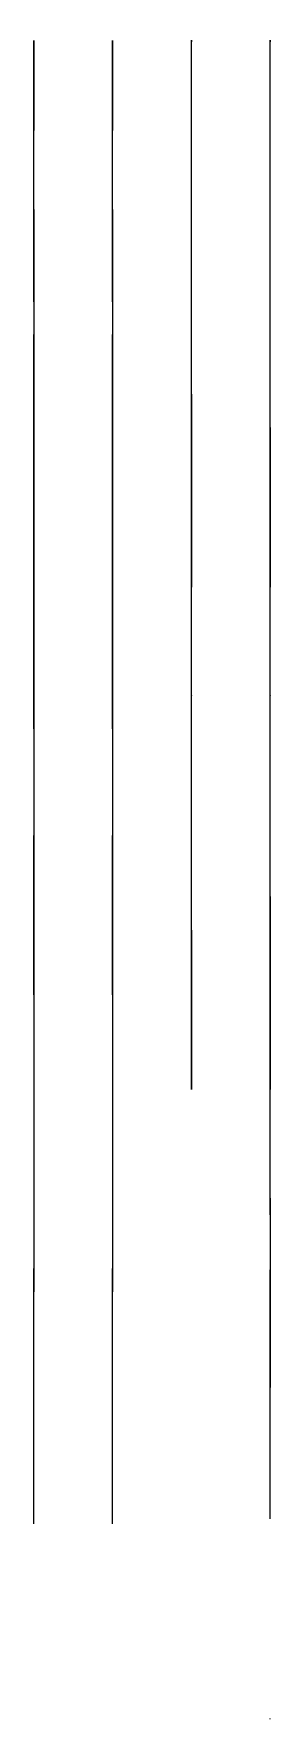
# Model space of a CAD drawing. Header units: millimetres. Extents: x 429 to 443, y 224 to 325.
import ezdxf

# ---------------------------------------------------------------- set-up
doc = ezdxf.new("R2010")
doc.units = ezdxf.units.MM

msp = doc.modelspace()

# ---------------------------------------------------------------- linework, layer by layer
at = {"extrusion": (-1, 1.28308e-26, 6.12323e-17)}
for p, q in [((429.19, 324.15, 19.96), (429.19, 318.87, 19.89)), ((433.89, 324.15, 19.96), (433.89, 318.87, 19.89)), ((438.59, 318.91, 19.83), (438.59, 324.17, 19.83)), ((443.29, 318.91, 19.83), (443.29, 324.17, 19.83)), ((429.19, 314.17, 24.86), (429.19, 318.87, 24.89)), ((429.19, 318.87, 24.89), (429.19, 318.87, 19.89)), ((433.89, 314.17, 24.86), (433.89, 318.87, 24.89)), ((433.89, 318.87, 24.89), (433.89, 318.87, 19.89)), ((438.59, 314.21, 24.86), (438.59, 318.91, 24.83)), ((438.59, 318.91, 24.83), (438.59, 318.91, 19.83)), ((443.29, 314.21, 24.86), (443.29, 318.91, 24.83)), ((443.29, 318.91, 24.83), (443.29, 318.91, 19.83)), ((429.19, 314.17, 19.86), (429.19, 314.17, 24.86)), ((429.19, 314.17, 19.86), (429.19, 306.74, 14.86)), ((433.89, 314.17, 19.86), (433.89, 314.17, 24.86)), ((433.89, 314.17, 19.86), (433.89, 306.74, 14.86)), ((438.59, 314.17, 19.86), (438.59, 314.21, 24.86)), ((438.59, 306.67, 14.81), (438.59, 314.17, 19.86)), ((443.29, 314.17, 19.86), (443.29, 314.21, 24.86)), ((443.29, 306.67, 14.81), (443.29, 314.17, 19.86)), ((429.19, 308.67, 29.86), (429.19, 310.97, 29.86)), ((429.19, 310.97, 29.86), (429.19, 310.97, 34.86)), ((433.89, 308.67, 29.86), (433.89, 310.97, 29.86)), ((433.89, 310.97, 29.86), (433.89, 310.97, 34.86)), ((438.59, 308.67, 29.86), (438.59, 310.97, 29.86)), ((438.59, 310.97, 29.86), (438.59, 310.97, 34.86)), ((443.29, 308.67, 29.86), (443.29, 310.97, 29.86)), ((443.29, 310.97, 29.86), (443.29, 310.97, 34.86)), ((429.19, 308.67, 29.86), (429.19, 308.67, 34.86)), ((429.19, 308.67, 34.86), (429.19, 306.67, 34.86)), ((433.89, 308.67, 29.86), (433.89, 308.67, 34.86)), ((433.89, 308.67, 34.86), (433.89, 306.67, 34.86)), ((438.59, 308.67, 29.86), (438.59, 308.67, 34.86)), ((438.59, 299.17, 34.86), (438.59, 308.67, 34.86)), ((443.29, 308.67, 29.86), (443.29, 308.67, 34.86)), ((443.29, 299.17, 34.86), (443.29, 308.67, 34.86)), ((429.19, 306.74, 14.86), (429.19, 299.24, 14.82)), ((429.19, 306.67, 27.36), (429.19, 306.67, 34.86)), ((433.89, 306.74, 14.86), (433.89, 299.24, 14.82)), ((433.89, 306.67, 27.36), (433.89, 306.67, 34.86)), ((438.59, 299.17, 14.84), (438.59, 306.67, 14.81)), ((443.29, 299.17, 14.84), (443.29, 306.67, 14.81)), ((429.19, 299.24, 14.81), (429.19, 299.24, 19.81)), ((429.19, 299.24, 14.82), (429.19, 299.17, 19.86)), ((429.19, 287.54, 34.81), (429.19, 299.22, 34.82)), ((429.19, 299.18, 14.82), (429.19, 291.68, 14.85)), ((433.89, 299.24, 14.81), (433.89, 299.24, 19.81)), ((433.89, 299.24, 14.82), (433.89, 299.17, 19.86)), ((433.89, 287.54, 34.81), (433.89, 299.22, 34.82)), ((433.89, 299.18, 14.82), (433.89, 291.68, 14.85)), ((438.59, 291.72, 14.82), (438.59, 299.22, 14.81)), ((438.59, 299.22, 14.81), (438.59, 299.22, 19.82)), ((438.59, 299.17, 14.83), (438.59, 299.17, 19.83)), ((443.29, 291.72, 14.82), (443.29, 299.22, 14.81)), ((443.29, 299.22, 14.81), (443.29, 299.22, 19.81)), ((443.29, 299.19, 19.86), (443.29, 299.21, 14.86)), ((429.19, 291.68, 14.85), (429.19, 286.57, 19.82)), ((433.89, 291.68, 14.85), (433.89, 286.57, 19.82)), ((438.59, 291.72, 27.32), (438.59, 291.72, 34.82)), ((438.59, 286.56, 19.81), (438.59, 291.72, 14.82)), ((438.59, 287.5, 34.82), (438.59, 291.72, 34.82)), ((443.29, 291.72, 27.32), (443.29, 291.72, 34.82)), ((443.29, 286.56, 19.81), (443.29, 291.72, 14.82)), ((443.29, 287.49, 34.82), (443.29, 291.72, 34.82)), ((429.19, 285.24, 29.82), (429.19, 287.54, 29.81)), ((429.19, 287.54, 29.81), (429.19, 287.54, 34.81)), ((433.89, 285.24, 29.82), (433.89, 287.54, 29.81)), ((433.89, 287.54, 29.81), (433.89, 287.54, 34.81)), ((438.59, 285.2, 29.82), (438.59, 287.5, 29.82)), ((438.59, 287.5, 29.82), (438.59, 287.5, 34.82)), ((443.29, 285.2, 29.82), (443.29, 287.5, 29.82)), ((443.29, 287.5, 29.82), (443.29, 287.49, 34.82)), ((429.19, 286.57, 19.82), (429.19, 286.56, 24.83)), ((429.19, 286.56, 24.83), (429.19, 281.87, 24.81)), ((433.89, 286.57, 19.82), (433.89, 286.56, 24.83)), ((433.89, 286.56, 24.83), (433.89, 281.87, 24.81)), ((438.59, 286.56, 24.81), (438.59, 286.56, 19.81)), ((438.59, 281.88, 24.83), (438.59, 286.56, 24.81)), ((443.29, 286.56, 24.81), (443.29, 286.56, 19.81)), ((443.29, 281.88, 24.83), (443.29, 286.56, 24.81)), ((429.19, 285.22, 34.82), (429.19, 285.24, 29.82)), ((429.19, 283.22, 34.82), (429.19, 285.22, 34.82)), ((433.89, 285.22, 34.82), (433.89, 285.24, 29.82)), ((433.89, 283.22, 34.82), (433.89, 285.22, 34.82)), ((438.59, 269.22, 34.82), (438.59, 285.22, 34.82)), ((438.59, 285.22, 34.82), (438.59, 285.2, 29.82)), ((443.29, 269.22, 34.82), (443.29, 285.22, 34.82)), ((443.29, 285.22, 34.82), (443.29, 285.2, 29.82)), ((429.19, 283.22, 34.82), (429.19, 274.52, 22.02)), ((433.89, 283.22, 34.82), (433.89, 274.52, 22.02)), ((429.19, 281.87, 24.81), (429.19, 281.87, 19.81)), ((429.19, 281.87, 19.81), (429.19, 276.72, 14.82)), ((433.89, 281.87, 24.81), (433.89, 281.87, 19.81)), ((433.89, 281.87, 19.81), (433.89, 276.72, 14.82)), ((438.59, 281.86, 19.82), (438.59, 281.88, 24.83)), ((438.59, 276.76, 14.85), (438.59, 281.86, 19.82)), ((443.29, 281.86, 19.82), (443.29, 281.88, 24.83)), ((443.29, 276.76, 14.85), (443.29, 281.86, 19.82)), ((429.19, 276.72, 14.82), (429.19, 269.22, 14.81)), ((433.89, 276.72, 14.82), (433.89, 269.22, 14.81)), ((438.59, 269.26, 14.82), (438.59, 276.76, 14.85)), ((443.29, 269.26, 14.82), (443.29, 276.76, 14.85)), ((429.19, 269.37, 19.82), (429.19, 269.41, 14.82)), ((429.19, 269.41, 14.82), (429.19, 261.91, 14.87)), ((429.19, 269.26, 34.82), (429.19, 253.37, 34.82)), ((433.89, 269.37, 19.82), (433.89, 269.41, 14.82)), ((433.89, 269.41, 14.82), (433.89, 261.91, 14.87)), ((433.89, 269.26, 34.82), (433.89, 253.37, 34.82)), ((438.59, 269.22, 19.82), (438.59, 269.22, 14.82)), ((443.29, 269.26, 19.82), (443.29, 269.26, 14.82)), ((443.29, 261.76, 14.82), (443.29, 269.26, 14.82)), ((429.19, 269.2, 19.82), (429.19, 269.18, 14.82)), ((433.89, 269.2, 19.82), (433.89, 269.18, 14.82)), ((443.29, 269.2, 14.81), (443.29, 269.2, 19.81)), ((443.29, 255.26, 34.82), (443.29, 263.96, 22.02)), ((429.19, 261.91, 14.87), (429.19, 254.37, 19.82)), ((433.89, 261.91, 14.87), (433.89, 254.37, 19.82)), ((443.29, 254.26, 19.82), (443.29, 261.76, 14.82)), ((443.29, 255.26, 34.82), (443.29, 253.26, 34.82)), ((429.19, 254.37, 19.82), (429.19, 254.37, 24.82)), ((429.19, 254.37, 24.82), (429.19, 249.67, 24.82)), ((433.89, 254.37, 19.82), (433.89, 254.37, 24.82)), ((433.89, 254.37, 24.82), (433.89, 249.67, 24.82)), ((443.29, 254.26, 19.82), (443.29, 254.22, 24.82)), ((443.29, 254.22, 24.82), (443.29, 249.52, 24.81)), ((429.19, 253.37, 29.82), (429.19, 253.37, 34.82)), ((429.19, 253.37, 29.82), (429.19, 251.07, 29.82)), ((433.89, 253.37, 29.82), (433.89, 253.37, 34.82)), ((433.89, 253.37, 29.82), (433.89, 251.07, 29.82)), ((443.29, 253.26, 34.82), (443.29, 253.27, 29.82)), ((443.29, 253.27, 29.82), (443.29, 250.97, 29.82)), ((429.19, 251.07, 29.82), (429.19, 251.07, 34.82)), ((429.19, 235.85, 34.82), (429.19, 251.07, 34.82)), ((433.89, 251.07, 29.82), (433.89, 251.07, 34.82)), ((433.89, 235.85, 34.82), (433.89, 251.07, 34.82)), ((443.29, 250.97, 29.82), (443.29, 250.98, 34.82)), ((443.29, 236.15, 34.82), (443.29, 250.98, 34.82)), ((429.19, 249.67, 24.82), (429.19, 249.67, 19.82)), ((433.89, 249.67, 24.82), (433.89, 249.67, 19.82)), ((443.29, 249.52, 24.81), (443.29, 249.52, 19.82)), ((429.19, 239.41, 24.82), (429.19, 244.11, 24.81)), ((429.19, 244.11, 24.81), (429.19, 244.11, 19.82)), ((433.89, 239.41, 24.82), (433.89, 244.11, 24.81)), ((433.89, 244.11, 24.81), (433.89, 244.11, 19.82)), ((443.29, 239.26, 24.82), (443.29, 243.96, 24.82)), ((443.29, 243.96, 24.82), (443.29, 243.96, 19.82)), ((443.29, 224.2, 14.52), (443.29, 224.24, 19.52))]:
    msp.add_line(p, q, dxfattribs=at)
for points, elevation in [([(-297.17, 23.9), (-295.17, 27.36), (-297.17, 30.82), (-301.17, 30.82), (-303.17, 27.36), (-301.17, 23.9)], -438.59), ([(-267.22, 23.86), (-265.22, 27.32), (-267.22, 30.79), (-271.22, 30.79), (-273.22, 27.32), (-271.22, 23.86)], -443.29)]:
    msp.add_lwpolyline(points, close=True, dxfattribs=dict(at, elevation=elevation))
for points, elevation in [([(-244.11, 19.82), (-249.67, 19.82)], -429.19), ([(-244.11, 19.82), (-249.67, 19.82)], -433.89), ([(-249.52, 19.82), (-243.96, 19.82)], -443.29)]:
    msp.add_lwpolyline(points, dxfattribs=dict(at, elevation=elevation))
for centre in [(-299.22, 27.32, -429.19), (-299.22, 27.32, -433.89), (-299.17, 27.36, -443.29), (-269.37, 27.32, -429.19), (-269.37, 27.32, -433.89), (-269.22, 27.32, -438.59)]:
    msp.add_circle(centre, 2, dxfattribs=at)
for centre, radius, start, end in [((-310.92, 21.54, -429.19), 13.32, 90.1961, 186.7849), ((-310.92, 21.54, -433.89), 13.32, 90.1961, 186.7849), ((-310.92, 21.51, -438.59), 13.35, 90.196, 187.2112), ((-310.92, 21.51, -443.29), 13.35, 90.196, 187.2112), ((-299.22, 27.32, -429.19), 7.5, 90, 270), ((-299.17, 27.36, -429.19), 7.5, 180, 270), ((-299.17, 27.38, -429.19), 7.5, 180, 270), ((-299.22, 27.32, -433.89), 7.5, 90, 270), ((-299.17, 27.36, -433.89), 7.5, 180, 270), ((-299.17, 27.38, -433.89), 7.5, 180, 270), ((-299.22, 27.32, -438.59), 7.5, 270, 0), ((-299.17, 27.36, -438.59), 7.5, 270, 90), ((-299.22, 27.32, -443.29), 7.5, 270, 0), ((-299.17, 27.36, -443.29), 7.5, 270, 90), ((-269.37, 27.32, -429.19), 7.5, 89.1437, 270), ((-269.37, 27.32, -433.89), 7.5, 89.1437, 270), ((-269.22, 27.32, -429.19), 7.5, 203.373, 270), ((-269.22, 27.32, -433.89), 7.5, 203.373, 270), ((-269.22, 27.32, -438.59), 7.5, 270, 90), ((-269.22, 27.32, -438.59), 7.5, 270, 336.627), ((-269.26, 27.32, -443.29), 7.5, 270, 336.627), ((-269.22, 27.32, -443.29), 7.5, 270, 90)]:
    msp.add_arc(centre, radius, start, end, dxfattribs=at)

doc.saveas('drawing.dxf')
